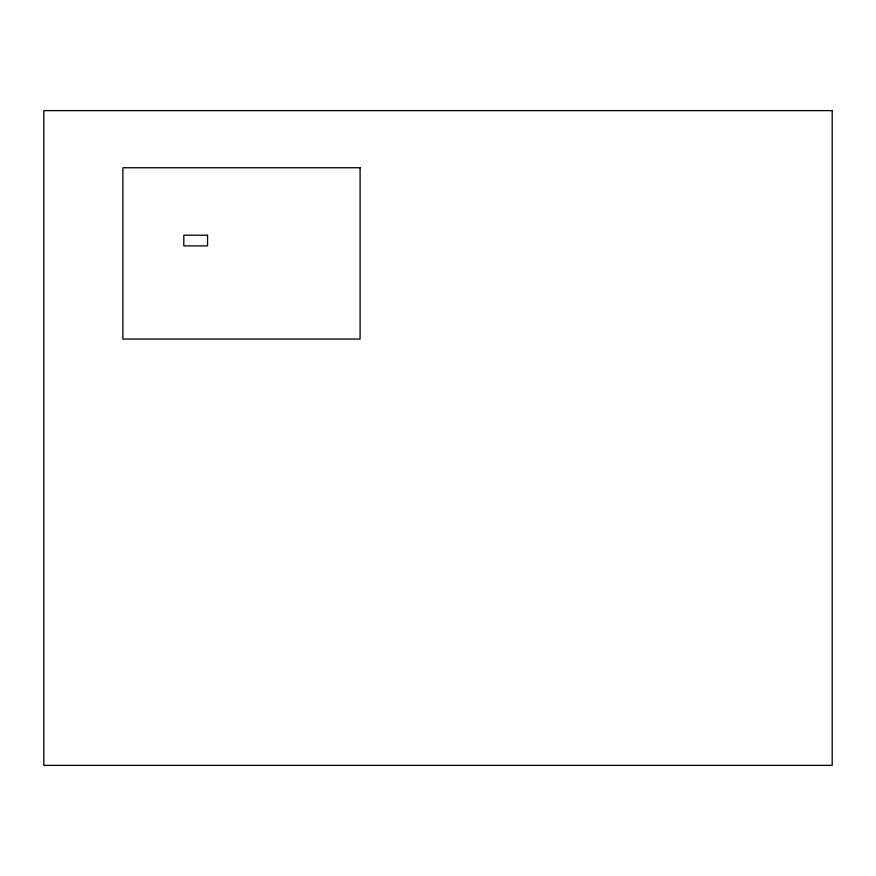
<?xml version="1.0" encoding="UTF-8"?>
<svg xmlns="http://www.w3.org/2000/svg" width="876" height="876" viewBox="0 0 876 876"><rect width="100%" height="100%" fill="white"/><g stroke="black" fill="none" stroke-linecap="round" stroke-linejoin="round"><path stroke-width="1.31" d="M832.2 110.628L43.8 110.628L43.8 765.372L832.2 765.372L832.2 110.628M360.091 167.743L122.87 167.743L122.87 339.067L360.091 339.067L360.091 167.743M207.557 235.206L183.818 235.206L183.818 245.893L207.557 245.893L207.557 235.206"/></g></svg>
